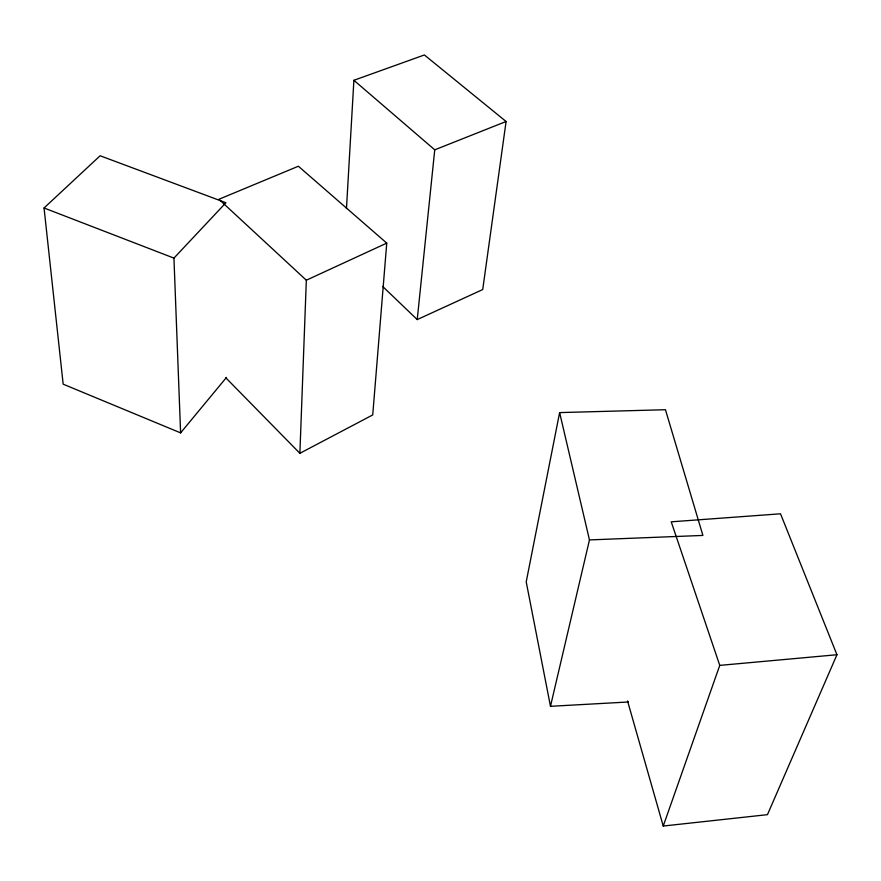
<?xml version="1.0" encoding="UTF-8"?>
<svg xmlns="http://www.w3.org/2000/svg" width="881" height="881" viewBox="0 0 881 881"><rect width="100%" height="100%" fill="white"/><g stroke="black" fill="none" stroke-linecap="round" stroke-linejoin="round"><path stroke-width="1.32" d="M299.881 453.308L306.335 280.213L218.917 199.282L298.373 166.234L386.748 243.123L372.729 414.929L299.881 453.308L225.844 377.839M346.464 208.555L353.898 80.292L424.389 54.963L506.09 121.501L482.722 289.552L417.231 319.583L382.64 286.435M417.231 319.583L434.74 149.825L353.898 80.292M550.471 706.309L589.466 539.921L702.895 535.428L665.452 409.72L559.622 412.594L526.21 581.856L550.471 706.309L628.45 701.981M663.239 826.037L719.755 665.386L671.234 521.827L780.522 513.799L836.95 654.737L767.461 814.661L663.239 826.037L627.536 700.957M180.605 432.879L173.942 258.111L225.921 202.74L100.126 155.761L44.05 207.982L63.168 384.171L180.605 432.879L226.516 377.387M306.335 280.213L386.748 243.123M434.74 149.825L506.09 121.501M719.755 665.386L836.95 654.737M44.05 207.982L173.942 258.111M559.622 412.594L589.466 539.921"/></g></svg>
